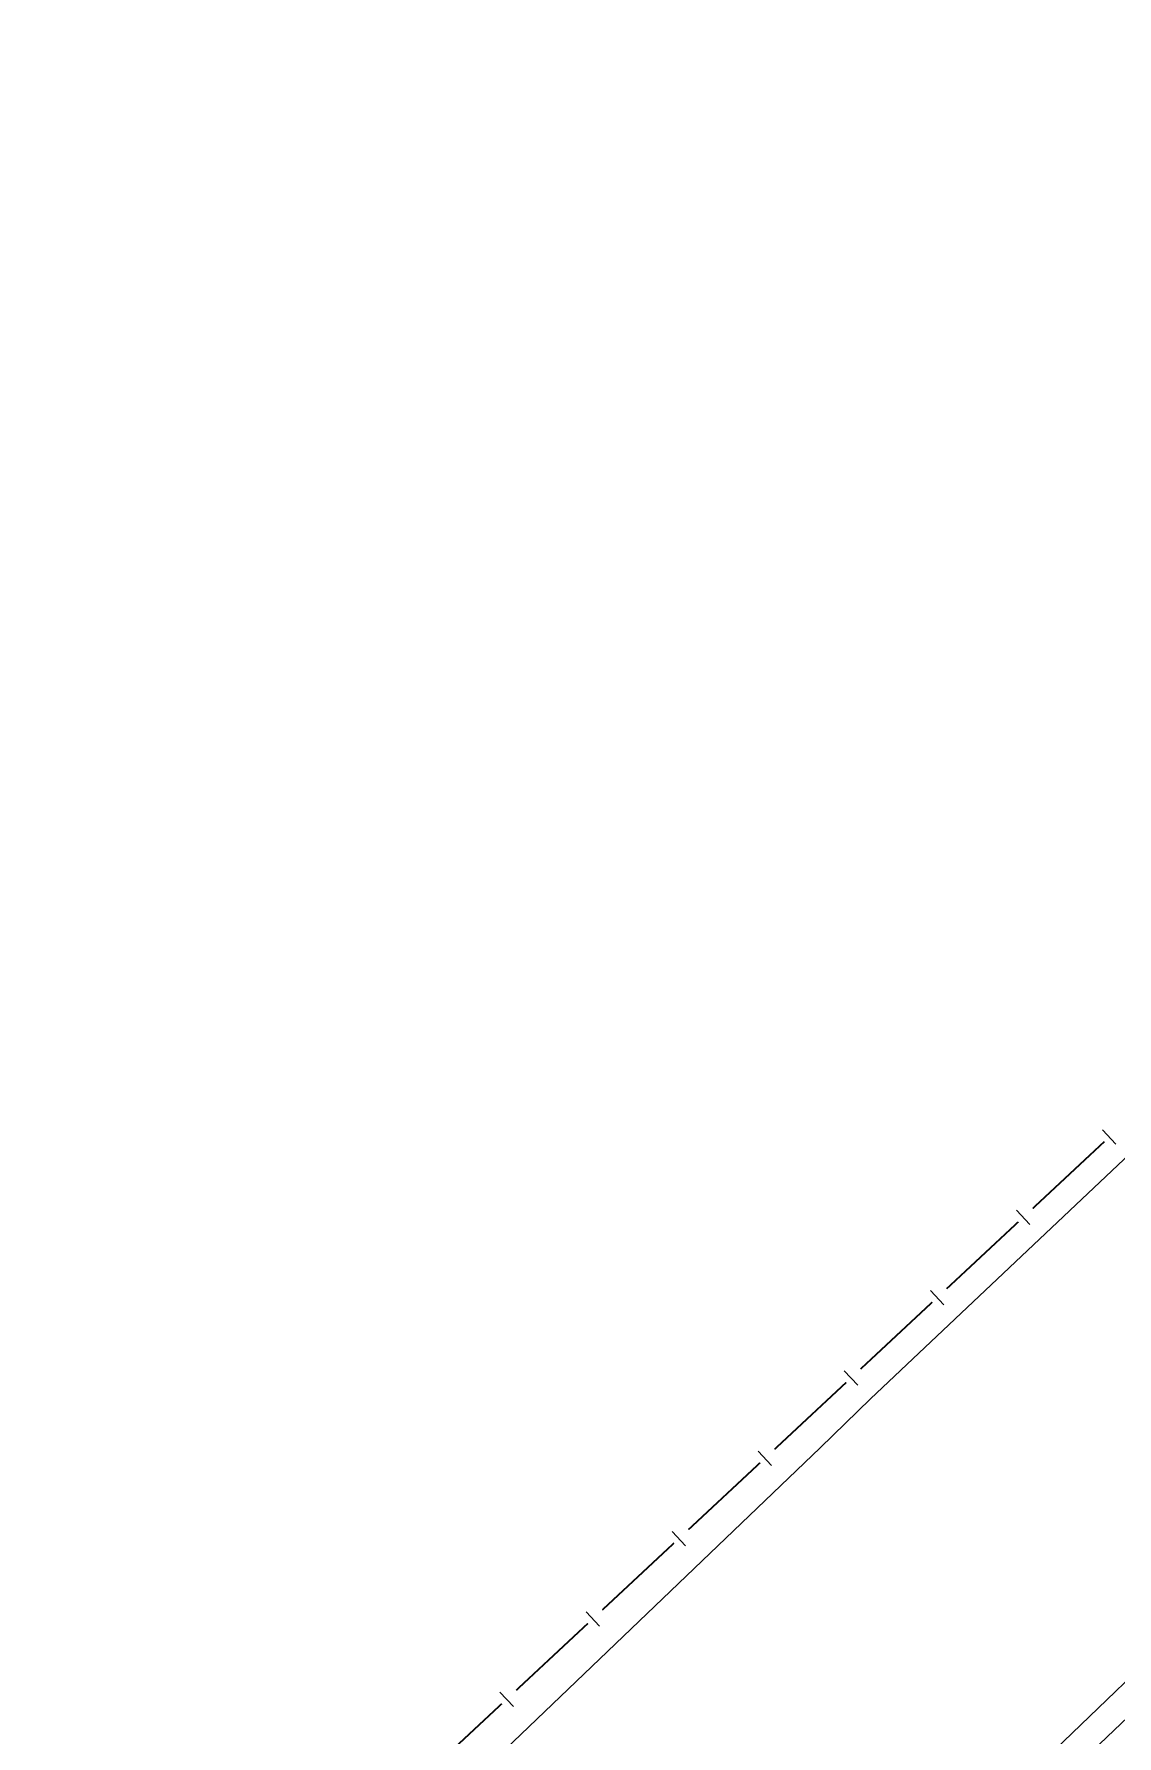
# Model space of a CAD drawing. Extents: x 199577 to 200882, y 4838726 to 4840156.
# Drawn here: x 199582.7 to 199748.3, y 4839526.4 to 4839786.5 of the extents above; entities that cross this region are included whole.
import ezdxf

# ---------------------------------------------------------------- set-up
doc = ezdxf.new("R2010")
doc.units = 0
doc.header["$LTSCALE"] = 1.5
doc.header["$MEASUREMENT"] = 0
for name, color, linetype in [('CD_MALHA_LOTES', 7, 'CONTINUOUS'), ('LM-LIM-SETORES-BAIRROS', 250, 'CONTINUOUS'), ('RU-QUADRA', 210, 'CONTINUOUS'), ('SV-RUA-PAVIM', 7, 'CONTINUOUS')]:
    doc.layers.add(name, color=color, linetype=linetype)

msp = doc.modelspace()

# ---------------------------------------------------------------- linework, layer by layer
at = {"layer": 'CD_MALHA_LOTES', "linetype": 'Continuous', "flags": 128}
msp.add_lwpolyline([(199845.1, 4839695.32), (199780.34, 4839634.06), (199772.91, 4839627.43), (199767.28, 4839621.55), (199762.32, 4839626.7), (199710.63, 4839577.87), (199702.93, 4839570.4), (199652.38, 4839522), (199657.19, 4839516.96), (199582.72, 4839445.79), (199598.21, 4839428.37), (199614.97, 4839410.76), (199617.07, 4839410.2), (199619.77, 4839411.15), (199664.32, 4839452.58), (199781.38, 4839565.17), (199796.83, 4839580.03), (199877.53, 4839658.95)], dxfattribs=at)
at = {"layer": 'LM-LIM-SETORES-BAIRROS', "const_width": 0.25}
for points in [[(199735.435693, 4839606.998889), (199746.405516, 4839617.229382)], [(199722.271905, 4839594.722299), (199733.241728, 4839604.952791)], [(199709.108117, 4839582.445708), (199720.07794, 4839592.6762)], [(199695.944328, 4839570.169117), (199706.914152, 4839580.399609)], [(199682.78054, 4839557.892526), (199693.750364, 4839568.123018)], [(199669.616752, 4839545.615935), (199680.586576, 4839555.846427)], [(199656.452964, 4839533.339344), (199667.422788, 4839543.569837)], [(199647.2, 4839524.71), (199654.259, 4839531.293246)]]:
    msp.add_lwpolyline(points, dxfattribs=at)
at = {"layer": 'LM-LIM-SETORES-BAIRROS'}
for points in [[(199748.159887, 4839616.814432), (199746.113788, 4839619.008397)], [(199734.996099, 4839604.537841), (199732.95, 4839606.731806)], [(199721.832311, 4839592.261251), (199719.786212, 4839594.455215)], [(199708.668523, 4839579.98466), (199706.622424, 4839582.178624)], [(199695.504735, 4839567.708069), (199693.458636, 4839569.902034)], [(199682.340947, 4839555.431478), (199680.294848, 4839557.625443)], [(199669.177158, 4839543.154887), (199667.13106, 4839545.348852)], [(199656.01337, 4839530.878296), (199653.967272, 4839533.072261)]]:
    msp.add_lwpolyline(points, dxfattribs=at)
at = {"layer": 'RU-QUADRA', "linetype": 'Continuous', "flags": 128}
msp.add_lwpolyline([(199664.32, 4839452.58), (199781.38, 4839565.17), (199877.53, 4839658.95), (199894.68, 4839674.47), (199922.61, 4839700.51), (200000, 4839774.82), (200127.91, 4839897.56), (200162.15, 4839930.41), (200156.67, 4839958.91), (200109.35, 4839994.51), (200029.2, 4839897.56), (200000, 4839862.24), (199937.53, 4839789.94), (199872.75, 4839722.23), (199845.1, 4839695.32), (199780.34, 4839634.06), (199772.91, 4839627.43), (199767.28, 4839621.55), (199762.32, 4839626.7), (199710.63, 4839577.87), (199702.93, 4839570.4), (199652.38, 4839522)], dxfattribs=at)
at = {"layer": 'SV-RUA-PAVIM', "linetype": 'Continuous'}
msp.add_polyline3d([(199781.47, 4839559.26, 3.09), (199620.93, 4839406.26, 2.93), (199618.88, 4839406.08, 2.93), (199616.87, 4839406.07, 2.93), (199614.48, 4839407.55, 2.75), (199603.45, 4839418.72, 2.7), (199599.86428, 4839415.948481, 2.7)], dxfattribs=at)

doc.saveas('drawing.dxf')
